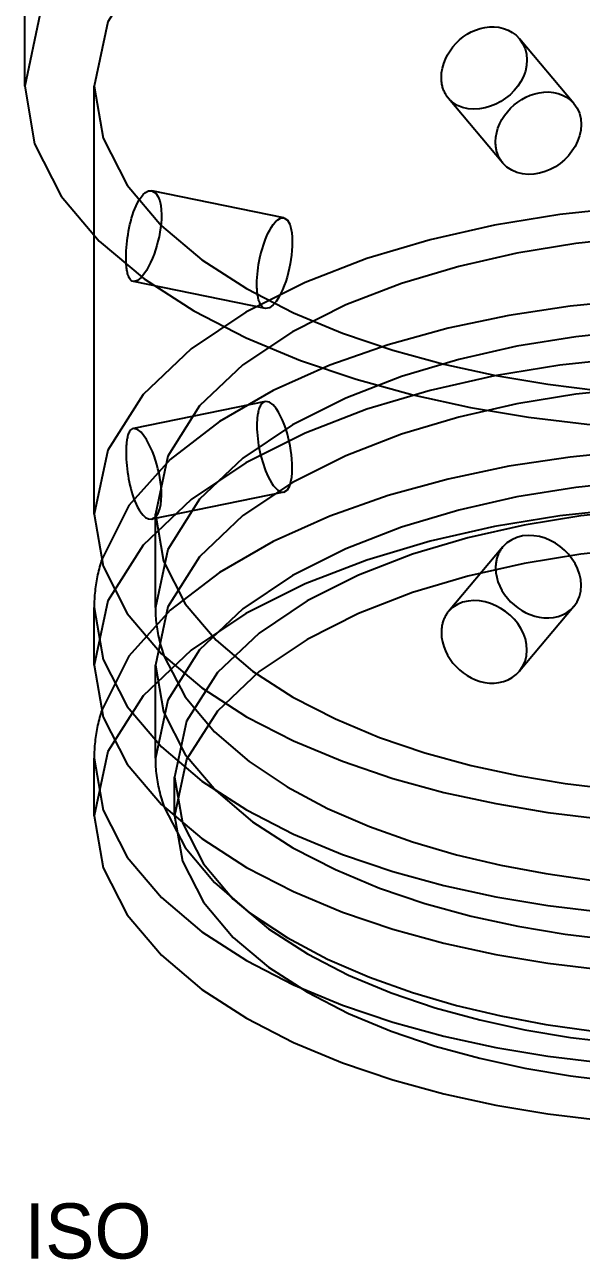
# Model space of a CAD drawing. Header units: millimetres. Extents: x 0 to 278, y -49 to 180.
# Drawn here: x 90 to 115.2, y 86.5 to 142.4 of the extents above; entities that cross this region are included whole.
import ezdxf

# ---------------------------------------------------------------- set-up
doc = ezdxf.new("R2010")
doc.units = ezdxf.units.MM
doc.layers.add('ISO_HIDDEN', color=8, linetype='CONTINUOUS')
doc.layers.add('ISO_VISIBLE', color=7, linetype='Continuous')

msp = doc.modelspace()

# ---------------------------------------------------------------- linework, layer by layer
at = {"layer": 'ISO_HIDDEN'}
for points in [[(153.5, 139.65), (152.813, 142.886), (151.036, 145.688), (148.624, 147.975), (145.857, 149.824), (142.882, 151.318), (139.777, 152.519), (136.587, 153.471), (133.339, 154.205), (130.052, 154.739), (126.74, 155.089), (123.415, 155.262), (120.085, 155.262), (116.76, 155.089), (113.448, 154.739), (110.161, 154.205), (106.913, 153.471), (103.723, 152.519), (100.618, 151.318), (97.643, 149.824), (94.876, 147.975), (92.464, 145.688), (90.687, 142.886), (90, 139.65)], [(150.35, 139.65), (149.731, 142.565), (148.131, 145.089), (145.957, 147.149), (143.465, 148.814), (140.785, 150.16), (137.989, 151.242), (135.115, 152.1), (132.189, 152.761), (129.228, 153.242), (126.245, 153.557), (123.25, 153.713), (120.25, 153.713), (117.255, 153.557), (114.272, 153.242), (111.311, 152.761), (108.385, 152.1), (105.511, 151.242), (102.714, 150.16), (100.035, 148.814), (97.543, 147.149), (95.369, 145.089), (93.769, 142.565), (93.15, 139.65)], [(108.895, 140.044), (108.907, 140.26), (108.944, 140.472), (109.003, 140.68), (109.081, 140.882), (109.177, 141.075), (109.29, 141.259), (109.418, 141.433), (109.56, 141.596), (109.716, 141.746), (109.883, 141.882), (110.062, 142.004), (110.25, 142.109), (110.448, 142.197), (110.653, 142.266), (110.863, 142.314), (111.078, 142.339), (111.294, 142.341), (111.508, 142.318), (111.718, 142.268), (111.92, 142.191), (112.109, 142.087), (112.281, 141.957), (112.432, 141.803)], [(112.432, 141.803), (112.58, 141.591), (112.688, 141.356), (112.752, 141.106), (112.775, 140.848), (112.757, 140.591), (112.703, 140.338), (112.616, 140.095), (112.5, 139.864), (112.358, 139.647), (112.194, 139.447), (112.011, 139.265), (111.811, 139.102), (111.596, 138.958), (111.368, 138.836), (111.129, 138.737), (110.881, 138.664), (110.627, 138.618), (110.369, 138.603), (110.111, 138.622), (109.859, 138.68), (109.62, 138.778), (109.404, 138.919), (109.219, 139.099)], [(114.9, 138.87), (112.432, 141.803)], [(109.219, 139.099), (109.191, 139.133), (109.164, 139.169), (109.138, 139.205), (109.114, 139.242), (109.091, 139.28), (109.069, 139.318), (109.049, 139.358), (109.03, 139.398), (109.012, 139.438), (108.995, 139.48), (108.98, 139.521), (108.966, 139.563), (108.953, 139.606), (108.942, 139.649), (108.932, 139.692), (108.923, 139.735), (108.915, 139.779), (108.909, 139.823), (108.904, 139.867), (108.9, 139.911), (108.897, 139.955), (108.895, 140), (108.895, 140.044)], [(93.15, 139.65), (93.554, 137.291), (94.646, 135.156), (96.198, 133.325), (98.036, 131.778), (100.056, 130.475), (102.194, 129.375), (104.413, 128.451), (106.69, 127.679), (109.009, 127.043), (111.358, 126.531), (113.73, 126.134), (116.117, 125.845), (118.514, 125.659), (120.917, 125.575), (123.322, 125.59), (125.723, 125.705), (128.118, 125.922), (130.501, 126.244), (132.866, 126.676), (135.207, 127.225), (137.515, 127.901), (139.776, 128.718), (141.973, 129.693)], [(93.15, 132.862), (93.15, 139.65)], [(111.353, 137.122), (111.366, 137.336), (111.403, 137.548), (111.463, 137.753), (111.544, 137.952), (111.642, 138.143), (111.758, 138.323), (111.889, 138.493), (112.033, 138.652), (112.191, 138.798), (112.359, 138.93), (112.538, 139.048), (112.727, 139.151), (112.923, 139.237), (113.127, 139.305), (113.335, 139.354), (113.548, 139.382), (113.762, 139.387), (113.976, 139.368), (114.186, 139.323), (114.387, 139.25), (114.577, 139.15), (114.749, 139.023), (114.9, 138.87)], [(111.686, 136.166), (109.219, 139.099)], [(114.9, 138.87), (115.047, 138.657), (115.152, 138.42), (115.213, 138.168), (115.233, 137.909), (115.213, 137.651), (115.159, 137.397), (115.072, 137.153), (114.958, 136.92), (114.819, 136.701), (114.658, 136.498), (114.477, 136.312), (114.278, 136.145), (114.064, 135.998), (113.836, 135.874), (113.597, 135.775), (113.348, 135.702), (113.092, 135.659), (112.833, 135.648), (112.575, 135.673), (112.324, 135.737), (112.086, 135.841), (111.871, 135.985), (111.686, 136.166)], [(111.686, 136.166), (111.657, 136.201), (111.63, 136.237), (111.604, 136.273), (111.579, 136.311), (111.556, 136.349), (111.534, 136.388), (111.513, 136.428), (111.493, 136.468), (111.474, 136.509), (111.457, 136.551), (111.442, 136.593), (111.427, 136.636), (111.414, 136.679), (111.402, 136.722), (111.392, 136.766), (111.382, 136.81), (111.374, 136.854), (111.368, 136.898), (111.362, 136.943), (111.358, 136.988), (111.355, 137.032), (111.353, 137.077), (111.353, 137.122)], [(94.595, 131.884), (94.597, 132.034), (94.603, 132.184), (94.613, 132.334), (94.626, 132.484), (94.642, 132.633), (94.662, 132.782), (94.685, 132.93), (94.711, 133.078), (94.74, 133.225), (94.772, 133.372), (94.808, 133.518), (94.848, 133.662), (94.892, 133.806), (94.94, 133.948), (94.994, 134.088), (95.053, 134.226), (95.119, 134.361), (95.192, 134.492), (95.276, 134.617), (95.372, 134.732), (95.485, 134.831), (95.618, 134.899), (95.766, 134.908)], [(95.766, 134.908), (95.94, 134.806), (96.053, 134.636), (96.124, 134.445), (96.168, 134.245), (96.193, 134.042), (96.202, 133.838), (96.198, 133.634), (96.185, 133.43), (96.162, 133.227), (96.13, 133.025), (96.091, 132.824), (96.045, 132.625), (95.992, 132.427), (95.932, 132.232), (95.865, 132.039), (95.791, 131.848), (95.709, 131.661), (95.619, 131.477), (95.519, 131.299), (95.406, 131.128), (95.277, 130.97), (95.121, 130.838), (94.927, 130.792)], [(101.752, 133.687), (95.766, 134.908)], [(150.35, 120.241), (149.731, 123.155), (148.131, 125.679), (145.957, 127.74), (143.465, 129.405), (140.785, 130.75), (137.989, 131.833), (135.115, 132.69), (132.189, 133.351), (129.228, 133.833), (126.245, 134.147), (123.25, 134.303), (120.25, 134.303), (117.255, 134.147), (114.272, 133.833), (111.311, 133.351), (108.385, 132.69), (105.511, 131.833), (102.714, 130.75), (100.035, 129.405), (97.543, 127.74), (95.369, 125.679), (93.769, 123.155), (93.15, 120.241)], [(100.529, 130.674), (100.531, 130.823), (100.539, 130.973), (100.55, 131.122), (100.566, 131.271), (100.586, 131.419), (100.609, 131.567), (100.636, 131.714), (100.666, 131.861), (100.7, 132.007), (100.738, 132.151), (100.778, 132.295), (100.823, 132.438), (100.872, 132.58), (100.925, 132.72), (100.982, 132.858), (101.045, 132.994), (101.113, 133.127), (101.188, 133.256), (101.272, 133.38), (101.367, 133.496), (101.476, 133.598), (101.605, 133.673), (101.752, 133.687)], [(101.752, 133.687), (101.918, 133.577), (102.017, 133.4), (102.076, 133.206), (102.111, 133.005), (102.13, 132.803), (102.136, 132.6), (102.132, 132.396), (102.119, 132.193), (102.099, 131.991), (102.071, 131.79), (102.037, 131.589), (101.997, 131.39), (101.949, 131.192), (101.896, 130.996), (101.835, 130.802), (101.768, 130.61), (101.692, 130.421), (101.606, 130.237), (101.51, 130.058), (101.399, 129.887), (101.269, 129.732), (101.109, 129.608), (100.913, 129.571)], [(147.575, 120.241), (147.016, 122.872), (145.571, 125.152), (143.609, 127.012), (141.358, 128.516), (138.939, 129.731), (136.413, 130.708), (133.818, 131.482), (131.176, 132.079), (128.503, 132.514), (125.809, 132.798), (123.104, 132.939), (120.396, 132.939), (117.691, 132.798), (114.997, 132.514), (112.324, 132.079), (109.682, 131.482), (107.087, 130.708), (104.561, 129.731), (102.142, 128.516), (99.891, 127.012), (97.929, 125.152), (96.484, 122.872), (95.925, 120.241)], [(94.927, 130.792), (94.878, 130.809), (94.834, 130.838), (94.797, 130.875), (94.766, 130.917), (94.74, 130.962), (94.718, 131.01), (94.699, 131.058), (94.683, 131.108), (94.668, 131.158), (94.656, 131.209), (94.645, 131.26), (94.636, 131.311), (94.628, 131.363), (94.621, 131.415), (94.615, 131.467), (94.61, 131.519), (94.606, 131.571), (94.602, 131.623), (94.599, 131.675), (94.597, 131.727), (94.596, 131.78), (94.595, 131.832), (94.595, 131.884)], [(100.913, 129.571), (94.927, 130.792)], [(100.913, 129.571), (100.862, 129.588), (100.815, 129.615), (100.775, 129.65), (100.739, 129.69), (100.709, 129.735), (100.682, 129.781), (100.659, 129.83), (100.639, 129.88), (100.622, 129.93), (100.606, 129.982), (100.593, 130.034), (100.581, 130.086), (100.571, 130.139), (100.562, 130.192), (100.554, 130.245), (100.548, 130.299), (100.543, 130.352), (100.538, 130.406), (100.535, 130.459), (100.532, 130.513), (100.53, 130.566), (100.529, 130.62), (100.529, 130.674)], [(150.027, 118.13), (148.77, 120.634), (146.897, 122.726), (144.671, 124.442), (142.235, 125.846), (139.667, 126.995), (137.014, 127.928), (134.301, 128.673), (131.548, 129.249), (128.766, 129.671), (125.967, 129.947), (123.157, 130.084), (120.343, 130.084), (117.533, 129.947), (114.734, 129.671), (111.952, 129.249), (109.199, 128.673), (106.486, 127.928), (103.833, 126.995), (101.265, 125.846), (98.829, 124.442), (96.603, 122.726), (94.73, 120.634), (93.473, 118.13)], [(147.575, 116.019), (147.016, 118.651), (145.571, 120.93), (143.609, 122.791), (141.358, 124.294), (138.939, 125.509), (136.413, 126.486), (133.818, 127.261), (131.176, 127.858), (128.503, 128.292), (125.809, 128.577), (123.104, 128.717), (120.396, 128.717), (117.691, 128.577), (114.997, 128.292), (112.324, 127.858), (109.682, 127.261), (107.087, 126.486), (104.561, 125.509), (102.142, 124.294), (99.891, 122.791), (97.929, 120.93), (96.484, 118.651), (95.925, 116.019)], [(150.35, 113.408), (149.731, 116.322), (148.131, 118.847), (145.957, 120.907), (143.465, 122.572), (140.785, 123.918), (137.989, 125), (135.115, 125.858), (132.189, 126.518), (129.228, 127), (126.245, 127.315), (123.25, 127.471), (120.25, 127.471), (117.255, 127.315), (114.272, 127), (111.311, 126.518), (108.385, 125.858), (105.511, 125), (102.714, 123.918), (100.035, 122.572), (97.543, 120.907), (95.369, 118.847), (93.769, 116.322), (93.15, 113.408)], [(147.575, 113.408), (147.016, 116.04), (145.571, 118.319), (143.609, 120.18), (141.358, 121.683), (138.939, 122.898), (136.413, 123.875), (133.818, 124.65), (131.176, 125.246), (128.503, 125.681), (125.809, 125.966), (123.104, 126.106), (120.396, 126.106), (117.691, 125.966), (114.997, 125.681), (112.324, 125.246), (109.682, 124.65), (107.087, 123.875), (104.561, 122.898), (102.142, 121.683), (99.891, 120.18), (97.929, 118.319), (96.484, 116.04), (95.925, 113.408)], [(100.913, 125.359), (94.927, 124.138)], [(100.913, 125.359), (100.862, 125.342), (100.815, 125.315), (100.775, 125.28), (100.739, 125.24), (100.709, 125.195), (100.682, 125.149), (100.659, 125.1), (100.639, 125.05), (100.622, 125), (100.606, 124.948), (100.593, 124.896), (100.581, 124.844), (100.571, 124.791), (100.562, 124.738), (100.554, 124.685), (100.548, 124.631), (100.543, 124.578), (100.538, 124.525), (100.535, 124.471), (100.532, 124.417), (100.53, 124.364), (100.529, 124.31), (100.529, 124.256)], [(101.752, 121.243), (101.918, 121.353), (102.017, 121.53), (102.076, 121.724), (102.111, 121.925), (102.13, 122.127), (102.136, 122.33), (102.132, 122.534), (102.119, 122.737), (102.099, 122.939), (102.071, 123.14), (102.037, 123.341), (101.997, 123.54), (101.949, 123.738), (101.896, 123.934), (101.835, 124.128), (101.768, 124.32), (101.692, 124.509), (101.606, 124.693), (101.51, 124.872), (101.399, 125.043), (101.269, 125.198), (101.109, 125.322), (100.913, 125.359)], [(100.529, 124.256), (100.531, 124.107), (100.539, 123.957), (100.55, 123.808), (100.566, 123.659), (100.586, 123.511), (100.609, 123.363), (100.636, 123.216), (100.666, 123.069), (100.7, 122.923), (100.738, 122.779), (100.778, 122.635), (100.823, 122.492), (100.872, 122.35), (100.925, 122.21), (100.982, 122.072), (101.045, 121.936), (101.113, 121.803), (101.188, 121.674), (101.272, 121.55), (101.367, 121.434), (101.476, 121.332), (101.605, 121.257), (101.752, 121.243)], [(150.027, 111.298), (148.77, 113.802), (146.897, 115.894), (144.671, 117.609), (142.235, 119.014), (139.667, 120.163), (137.014, 121.095), (134.301, 121.84), (131.548, 122.416), (128.766, 122.838), (125.967, 123.115), (123.157, 123.251), (120.343, 123.251), (117.533, 123.115), (114.734, 122.838), (111.952, 122.416), (109.199, 121.84), (106.486, 121.095), (103.833, 120.163), (101.265, 119.014), (98.829, 117.609), (96.603, 115.894), (94.73, 113.802), (93.473, 111.298)], [(147.575, 109.187), (147.016, 111.818), (145.571, 114.098), (143.609, 115.958), (141.358, 117.462), (138.939, 118.677), (136.413, 119.654), (133.818, 120.429), (131.176, 121.025), (128.503, 121.46), (125.809, 121.744), (123.104, 121.885), (120.396, 121.885), (117.691, 121.744), (114.997, 121.46), (112.324, 121.025), (109.682, 120.429), (107.087, 119.654), (104.561, 118.677), (102.142, 117.462), (99.891, 115.958), (97.929, 114.098), (96.484, 111.818), (95.925, 109.187)], [(101.752, 121.243), (95.766, 120.023)], [(150.35, 106.576), (149.731, 109.49), (148.131, 112.014), (145.957, 114.075), (143.465, 115.74), (140.785, 117.085), (137.989, 118.167), (135.115, 119.025), (132.189, 119.686), (129.228, 120.167), (126.245, 120.482), (123.25, 120.638), (120.25, 120.638), (117.255, 120.482), (114.272, 120.167), (111.311, 119.686), (108.385, 119.025), (105.511, 118.167), (102.714, 117.085), (100.035, 115.74), (97.543, 114.075), (95.369, 112.014), (93.769, 109.49), (93.15, 106.576)], [(146.7, 108.316), (146.16, 110.859), (144.764, 113.061), (142.868, 114.858), (140.694, 116.311), (138.356, 117.485), (135.916, 118.429), (133.409, 119.177), (130.857, 119.753), (128.274, 120.174), (125.672, 120.448), (123.058, 120.584), (120.442, 120.584), (117.828, 120.448), (115.226, 120.174), (112.643, 119.753), (110.091, 119.177), (107.584, 118.429), (105.144, 117.485), (102.806, 116.311), (100.632, 114.858), (98.736, 113.061), (97.34, 110.859), (96.8, 108.316)], [(95.925, 120.241), (96.29, 118.111), (97.275, 116.183), (98.677, 114.529), (100.337, 113.132), (102.161, 111.955), (104.091, 110.963), (106.095, 110.128), (108.151, 109.431), (110.245, 108.857), (112.366, 108.395), (114.508, 108.036), (116.663, 107.775), (118.828, 107.607), (120.998, 107.531), (123.169, 107.545), (125.338, 107.649), (127.5, 107.845), (129.652, 108.135), (131.788, 108.525), (133.901, 109.021), (135.985, 109.632), (138.027, 110.369), (140.011, 111.25)], [(95.925, 116.019), (95.925, 120.241)], [(114.9, 116.06), (115.047, 116.273), (115.152, 116.51), (115.213, 116.762), (115.233, 117.021), (115.213, 117.279), (115.159, 117.533), (115.072, 117.777), (114.958, 118.01), (114.819, 118.229), (114.658, 118.432), (114.477, 118.618), (114.278, 118.785), (114.064, 118.932), (113.836, 119.056), (113.597, 119.155), (113.348, 119.228), (113.092, 119.271), (112.833, 119.282), (112.575, 119.257), (112.324, 119.193), (112.086, 119.089), (111.871, 118.945), (111.686, 118.764)], [(146.7, 106.576), (146.16, 109.118), (144.764, 111.32), (142.868, 113.118), (140.694, 114.57), (138.356, 115.744), (135.916, 116.688), (133.409, 117.436), (130.857, 118.013), (128.274, 118.433), (125.672, 118.708), (123.058, 118.843), (120.442, 118.843), (117.828, 118.708), (115.226, 118.433), (112.643, 118.013), (110.091, 117.436), (107.584, 116.688), (105.144, 115.744), (102.806, 114.57), (100.632, 113.118), (98.736, 111.32), (97.34, 109.118), (96.8, 106.576)], [(111.686, 118.764), (109.219, 115.831)], [(111.686, 118.764), (111.657, 118.729), (111.63, 118.693), (111.604, 118.657), (111.579, 118.619), (111.556, 118.581), (111.534, 118.542), (111.513, 118.502), (111.493, 118.462), (111.474, 118.421), (111.457, 118.379), (111.442, 118.337), (111.427, 118.294), (111.414, 118.251), (111.402, 118.208), (111.392, 118.164), (111.382, 118.12), (111.374, 118.076), (111.368, 118.032), (111.362, 117.987), (111.358, 117.942), (111.355, 117.898), (111.353, 117.853), (111.353, 117.808)], [(111.353, 117.808), (111.366, 117.594), (111.403, 117.383), (111.463, 117.177), (111.544, 116.978), (111.642, 116.787), (111.758, 116.607), (111.889, 116.437), (112.033, 116.278), (112.191, 116.132), (112.359, 116), (112.538, 115.882), (112.727, 115.779), (112.923, 115.693), (113.127, 115.625), (113.335, 115.576), (113.548, 115.548), (113.762, 115.543), (113.976, 115.562), (114.186, 115.607), (114.387, 115.68), (114.577, 115.78), (114.749, 115.907), (114.9, 116.06)], [(95.925, 116.019), (95.926, 115.921), (95.928, 115.822), (95.932, 115.723), (95.937, 115.624), (95.944, 115.526), (95.953, 115.427), (95.963, 115.329), (95.975, 115.231), (95.988, 115.133), (96.002, 115.035), (96.019, 114.938), (96.036, 114.841), (96.055, 114.744), (96.076, 114.647), (96.098, 114.551), (96.121, 114.455), (96.146, 114.359), (96.172, 114.264), (96.2, 114.169), (96.229, 114.074), (96.259, 113.98), (96.291, 113.887), (96.324, 113.793)], [(114.9, 116.06), (112.432, 113.127)], [(95.925, 113.408), (96.29, 111.278), (97.275, 109.35), (98.677, 107.697), (100.337, 106.3), (102.161, 105.123), (104.091, 104.13), (106.095, 103.295), (108.151, 102.599), (110.245, 102.024), (112.366, 101.562), (114.508, 101.203), (116.663, 100.942), (118.828, 100.775), (120.998, 100.698), (123.169, 100.712), (125.338, 100.816), (127.5, 101.012), (129.652, 101.303), (131.788, 101.693), (133.901, 102.188), (135.985, 102.799), (138.027, 103.536), (140.011, 104.417)], [(95.925, 109.187), (95.925, 113.408)], [(95.925, 109.187), (95.926, 109.088), (95.928, 108.989), (95.932, 108.891), (95.937, 108.792), (95.944, 108.693), (95.953, 108.595), (95.963, 108.497), (95.975, 108.398), (95.988, 108.3), (96.002, 108.203), (96.019, 108.105), (96.036, 108.008), (96.055, 107.911), (96.076, 107.814), (96.098, 107.718), (96.121, 107.622), (96.146, 107.526), (96.172, 107.431), (96.2, 107.336), (96.229, 107.242), (96.259, 107.148), (96.291, 107.054), (96.324, 106.961)], [(96.8, 108.316), (97.153, 106.258), (98.105, 104.396), (99.459, 102.798), (101.063, 101.449), (102.824, 100.312), (104.689, 99.353), (106.626, 98.546), (108.612, 97.873), (110.635, 97.318), (112.684, 96.872), (114.753, 96.525), (116.836, 96.273), (118.927, 96.111), (121.023, 96.037), (123.121, 96.05), (125.216, 96.151), (127.305, 96.34), (129.384, 96.621), (131.448, 96.998), (133.49, 97.477), (135.503, 98.067), (137.475, 98.779), (139.392, 99.63)], [(96.8, 106.576), (96.8, 108.316)], [(96.8, 106.576), (97.153, 104.518), (98.105, 102.655), (99.459, 101.057), (101.063, 99.708), (102.824, 98.571), (104.689, 97.612), (106.626, 96.806), (108.612, 96.132), (110.635, 95.578), (112.684, 95.131), (114.753, 94.784), (116.836, 94.532), (118.927, 94.37), (121.023, 94.296), (123.121, 94.31), (125.216, 94.41), (127.305, 94.6), (129.384, 94.88), (131.448, 95.257), (133.49, 95.736), (135.503, 96.326), (137.475, 97.038), (139.392, 97.889)]]:
    msp.add_lwpolyline(points, dxfattribs=at)
at = {"layer": 'ISO_VISIBLE'}
for points in [[(90, 139.65), (90, 164.021)], [(90, 139.65), (90.449, 137.031), (91.66, 134.662), (93.384, 132.628), (95.425, 130.911), (97.666, 129.464), (100.04, 128.244), (102.503, 127.218), (105.031, 126.361), (107.606, 125.655), (110.214, 125.086), (112.846, 124.645), (115.496, 124.324), (118.158, 124.118), (120.825, 124.024), (123.495, 124.041), (126.161, 124.169), (128.819, 124.41), (131.465, 124.768), (134.091, 125.247), (136.689, 125.856), (139.251, 126.607), (141.761, 127.514), (144.201, 128.597)], [(93.15, 120.241), (93.15, 132.862)], [(94.927, 124.138), (94.878, 124.121), (94.834, 124.092), (94.797, 124.055), (94.766, 124.013), (94.74, 123.968), (94.718, 123.92), (94.699, 123.872), (94.683, 123.822), (94.668, 123.772), (94.656, 123.721), (94.645, 123.67), (94.636, 123.619), (94.628, 123.567), (94.621, 123.515), (94.615, 123.463), (94.61, 123.411), (94.606, 123.359), (94.602, 123.307), (94.599, 123.255), (94.597, 123.203), (94.596, 123.15), (94.595, 123.098), (94.595, 123.046)], [(95.766, 120.023), (95.94, 120.124), (96.053, 120.294), (96.124, 120.485), (96.168, 120.685), (96.193, 120.888), (96.202, 121.092), (96.198, 121.296), (96.185, 121.5), (96.162, 121.703), (96.13, 121.905), (96.091, 122.106), (96.045, 122.305), (95.992, 122.503), (95.932, 122.698), (95.865, 122.891), (95.791, 123.082), (95.709, 123.269), (95.619, 123.453), (95.519, 123.631), (95.406, 123.802), (95.277, 123.96), (95.121, 124.092), (94.927, 124.138)], [(94.595, 123.046), (94.597, 122.896), (94.603, 122.746), (94.613, 122.596), (94.626, 122.446), (94.642, 122.297), (94.662, 122.148), (94.685, 122), (94.711, 121.852), (94.74, 121.705), (94.772, 121.558), (94.808, 121.412), (94.848, 121.268), (94.892, 121.124), (94.94, 120.982), (94.994, 120.842), (95.053, 120.704), (95.119, 120.569), (95.192, 120.438), (95.276, 120.313), (95.372, 120.198), (95.485, 120.099), (95.618, 120.031), (95.766, 120.023)], [(93.15, 120.241), (93.554, 117.882), (94.646, 115.747), (96.198, 113.915), (98.036, 112.369), (100.056, 111.065), (102.194, 109.966), (104.413, 109.041), (106.69, 108.27), (109.009, 107.634), (111.358, 107.122), (113.73, 106.724), (116.117, 106.435), (118.514, 106.25), (120.917, 106.165), (123.322, 106.18), (125.723, 106.296), (128.118, 106.513), (130.501, 106.834), (132.866, 107.266), (135.207, 107.815), (137.515, 108.492), (139.776, 109.308), (141.973, 110.284)], [(93.473, 118.13), (93.446, 118.041), (93.42, 117.951), (93.396, 117.861), (93.372, 117.771), (93.35, 117.681), (93.328, 117.59), (93.308, 117.499), (93.289, 117.408), (93.272, 117.316), (93.255, 117.225), (93.24, 117.133), (93.225, 117.041), (93.212, 116.948), (93.201, 116.856), (93.19, 116.763), (93.181, 116.671), (93.173, 116.578), (93.166, 116.485), (93.16, 116.392), (93.156, 116.299), (93.153, 116.206), (93.151, 116.113), (93.15, 116.019)], [(93.15, 116.019), (93.554, 113.66), (94.646, 111.525), (96.198, 109.694), (98.036, 108.147), (100.056, 106.843), (102.194, 105.744), (104.413, 104.82), (106.69, 104.048), (109.009, 103.412), (111.358, 102.9), (113.73, 102.503), (116.117, 102.214), (118.514, 102.028), (120.917, 101.944), (123.322, 101.959), (125.723, 102.074), (128.118, 102.291), (130.501, 102.613), (132.866, 103.045), (135.207, 103.594), (137.515, 104.27), (139.776, 105.087), (141.973, 106.062)], [(93.15, 113.408), (93.15, 116.019)], [(112.432, 113.127), (112.58, 113.339), (112.688, 113.574), (112.752, 113.824), (112.775, 114.082), (112.757, 114.339), (112.703, 114.592), (112.616, 114.835), (112.5, 115.066), (112.358, 115.283), (112.194, 115.483), (112.011, 115.665), (111.811, 115.829), (111.596, 115.972), (111.368, 116.094), (111.129, 116.193), (110.881, 116.266), (110.627, 116.312), (110.369, 116.327), (110.111, 116.308), (109.859, 116.25), (109.62, 116.152), (109.404, 116.011), (109.219, 115.831)], [(109.219, 115.831), (109.191, 115.797), (109.164, 115.761), (109.138, 115.725), (109.114, 115.688), (109.091, 115.65), (109.069, 115.612), (109.049, 115.572), (109.03, 115.532), (109.012, 115.492), (108.995, 115.45), (108.98, 115.409), (108.966, 115.367), (108.953, 115.324), (108.942, 115.281), (108.932, 115.238), (108.923, 115.195), (108.915, 115.151), (108.909, 115.107), (108.904, 115.063), (108.9, 115.019), (108.897, 114.975), (108.895, 114.93), (108.895, 114.886)], [(108.895, 114.886), (108.907, 114.67), (108.944, 114.458), (109.003, 114.25), (109.081, 114.048), (109.177, 113.855), (109.29, 113.671), (109.418, 113.497), (109.56, 113.334), (109.716, 113.184), (109.883, 113.048), (110.062, 112.926), (110.25, 112.821), (110.448, 112.733), (110.653, 112.665), (110.863, 112.616), (111.078, 112.591), (111.294, 112.589), (111.508, 112.612), (111.718, 112.662), (111.92, 112.739), (112.109, 112.843), (112.281, 112.973), (112.432, 113.127)], [(96.324, 113.793), (97.277, 111.959), (98.609, 110.375), (100.181, 109.027), (101.907, 107.882), (103.736, 106.908), (105.636, 106.083), (107.588, 105.386), (109.577, 104.805), (111.594, 104.329), (113.631, 103.949), (115.683, 103.66), (117.746, 103.458), (119.815, 103.34), (121.887, 103.304), (123.959, 103.351), (126.028, 103.48), (128.089, 103.693), (130.139, 103.994), (132.174, 104.386), (134.188, 104.876), (136.173, 105.472), (138.119, 106.184), (140.011, 107.028)], [(93.15, 113.408), (93.554, 111.049), (94.646, 108.914), (96.198, 107.083), (98.036, 105.536), (100.056, 104.232), (102.194, 103.133), (104.413, 102.209), (106.69, 101.437), (109.009, 100.801), (111.358, 100.289), (113.73, 99.892), (116.117, 99.602), (118.514, 99.417), (120.917, 99.333), (123.322, 99.348), (125.723, 99.463), (128.118, 99.68), (130.501, 100.002), (132.866, 100.434), (135.207, 100.983), (137.515, 101.659), (139.776, 102.476), (141.973, 103.451)], [(93.473, 111.298), (93.446, 111.208), (93.42, 111.119), (93.396, 111.029), (93.372, 110.939), (93.35, 110.848), (93.328, 110.758), (93.308, 110.667), (93.289, 110.575), (93.272, 110.484), (93.255, 110.392), (93.24, 110.3), (93.225, 110.208), (93.212, 110.116), (93.201, 110.024), (93.19, 109.931), (93.181, 109.838), (93.173, 109.745), (93.166, 109.652), (93.16, 109.559), (93.156, 109.466), (93.153, 109.373), (93.151, 109.28), (93.15, 109.187)], [(93.15, 109.187), (93.554, 106.828), (94.646, 104.693), (96.198, 102.861), (98.036, 101.315), (100.056, 100.011), (102.194, 98.912), (104.413, 97.987), (106.69, 97.216), (109.009, 96.58), (111.358, 96.068), (113.73, 95.67), (116.117, 95.381), (118.514, 95.196), (120.917, 95.111), (123.322, 95.126), (125.723, 95.242), (128.118, 95.459), (130.501, 95.781), (132.866, 96.212), (135.207, 96.761), (137.515, 97.438), (139.776, 98.254), (141.973, 99.23)], [(93.15, 106.576), (93.15, 109.187)], [(96.324, 106.961), (97.277, 105.127), (98.609, 103.543), (100.181, 102.194), (101.907, 101.049), (103.736, 100.076), (105.636, 99.25), (107.588, 98.554), (109.577, 97.973), (111.594, 97.496), (113.631, 97.116), (115.683, 96.827), (117.746, 96.625), (119.815, 96.507), (121.887, 96.472), (123.959, 96.518), (126.028, 96.647), (128.089, 96.861), (130.139, 97.161), (132.174, 97.553), (134.188, 98.043), (136.173, 98.639), (138.119, 99.352), (140.011, 100.196)], [(93.15, 106.576), (93.554, 104.216), (94.646, 102.082), (96.198, 100.25), (98.036, 98.704), (100.056, 97.4), (102.194, 96.301), (104.413, 95.376), (106.69, 94.604), (109.009, 93.969), (111.358, 93.456), (113.73, 93.059), (116.117, 92.77), (118.514, 92.584), (120.917, 92.5), (123.322, 92.515), (125.723, 92.631), (128.118, 92.848), (130.501, 93.169), (132.866, 93.601), (135.207, 94.15), (137.515, 94.826), (139.776, 95.643), (141.973, 96.618)]]:
    msp.add_lwpolyline(points, dxfattribs=at)

# ---------------------------------------------------------------- texts
msp.add_text('ISO', height=2.5, dxfattribs=at).set_placement((90, 86.5))

doc.saveas('drawing.dxf')
